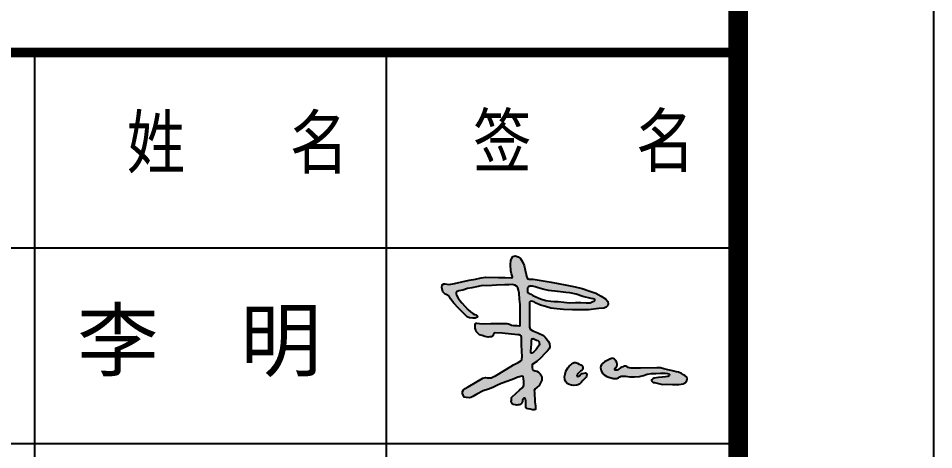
# Model space of a CAD drawing. Extents: x 8844666 to 9156203, y 1662182 to 2655606.
# Drawn here: x 9149177 to 9156203, y 2304018 to 2307327 of the extents above; entities that cross this region are included whole.
import ezdxf

# ---------------------------------------------------------------- set-up
doc = ezdxf.new("R2010")
doc.units = 0
doc.header["$LTSCALE"] = 1000
doc.header["$MEASUREMENT"] = 0
doc.layers.get('0').update_dxf_attribs({"linetype": 'CONTINUOUS'})
for name, color, linetype in [('PP-PM-TK', 7, 'CONTINUOUS'), ('PUB_TEXT', 7, 'CONTINUOUS'), ('PUB_TITLE', 4, 'CONTINUOUS'), ('签名', 255, 'CONTINUOUS')]:
    doc.layers.add(name, color=color, linetype=linetype)
doc.styles.add('-黑体', font='')
doc.styles.add('TQ', font='txt.shx', dxfattribs={"width": 0.8, "bigfont": 'hztxt.shx'})
doc.styles.get('-黑体').set_extended_font_data('SimSun')

# ---------------------------------------------------------------- blocks, each defined once
blk = doc.blocks.new('A1-TK')
h = blk.add_hatch(color=7)
h.paths.add_polyline_path([(9150683, 1819194.2), (9150681.9, 1819200.2), (9150682.8, 1819203.6), (9150685.7, 1819206.2), (9150692.1, 1819207.7), (9150705.7, 1819204), (9150716.2, 1819198.3), (9150739.1, 1819187.9), (9150763.5, 1819180.1), (9150791.6, 1819171.8), (9150822.3, 1819169.2), (9150855.5, 1819165.5), (9150902.8, 1819163), (9150945.4, 1819163.5), (9150984.4, 1819164), (9151036.4, 1819170.5), (9151063.1, 1819173), (9151075.1, 1819177.9), (9151083.3, 1819185.7), (9151085.3, 1819194.4), (9151082.9, 1819205.9), (9151070.9, 1819219.8), (9151049.6, 1819234.2), (9151021, 1819248.2), (9150985.9, 1819260.4), (9150950.9, 1819272.1), (9150915.8, 1819280.9), (9150865.4, 1819292), (9150793.4, 1819304.9), (9150701.8, 1819320.7), (9150687.6, 1819321.2), (9150678.1, 1819319.8), (9150672.6, 1819321.5), (9150669.7, 1819327.6), (9150666.9, 1819336.3), (9150664.8, 1819344.5), (9150660.3, 1819365.8), (9150654.5, 1819390.5), (9150646.7, 1819409.8), (9150636.4, 1819425.4), (9150624.5, 1819434.4), (9150609.7, 1819440.2), (9150596.2, 1819435.6), (9150586.3, 1819418), (9150585.1, 1819394.6), (9150586.4, 1819363.9), (9150589.6, 1819347.1), (9150595.8, 1819332.8), (9150592.4, 1819328.1), (9150558.2, 1819329), (9150524, 1819329.5), (9150458.2, 1819330.4), (9150435.1, 1819327.1), (9150405.1, 1819321.1), (9150373.2, 1819315.6), (9150335.3, 1819306.4), (9150299.2, 1819299), (9150270.6, 1819293.9), (9150250.7, 1819296.7), (9150244.7, 1819296.7), (9150235.9, 1819291.6), (9150233.1, 1819277.7), (9150238.7, 1819255.9), (9150250.7, 1819244.3), (9150264.6, 1819238.3), (9150271.5, 1819232.8), (9150278.5, 1819219.8), (9150295.6, 1819197.2), (9150316.4, 1819173.7), (9150351.2, 1819139.1), (9150363.3, 1819128.1), (9150375, 1819122.6), (9150391.8, 1819121.2), (9150405, 1819121.2), (9150416.3, 1819125.9), (9150416.1, 1819127.4), (9150415.9, 1819128.5), (9150415.1, 1819131.3), (9150413.3, 1819134.5), (9150409.1, 1819137.2), (9150400.5, 1819140.4), (9150392.9, 1819145), (9150380, 1819153.6), (9150366.6, 1819165.1), (9150352.7, 1819180.8), (9150336.1, 1819200.2), (9150325.9, 1819211.7), (9150315.9, 1819226.2), (9150309.4, 1819239), (9150306.6, 1819245.9), (9150306.6, 1819251.6), (9150308.8, 1819255), (9150320.8, 1819261.2), (9150340.5, 1819264.8), (9150365.5, 1819272.1), (9150387.3, 1819276.8), (9150420, 1819282.5), (9150441.4, 1819288.2), (9150464.3, 1819287.1), (9150489.3, 1819288.7), (9150513.7, 1819289.2), (9150556.3, 1819290.8), (9150577.1, 1819291.8), (9150592.7, 1819292.8), (9150606.7, 1819289.7), (9150616.1, 1819285.1), (9150621.8, 1819276.7), (9150626, 1819264.8), (9150629.1, 1819249.2), (9150631.7, 1819218.1), (9150633.8, 1819190.1), (9150634, 1819100.8), (9150633.7, 1819084.3), (9150630, 1819081.4), (9150619.3, 1819082.9), (9150601.1, 1819084), (9150590.6, 1819085.5), (9150579.4, 1819089.5), (9150574.7, 1819092.4), (9150566.6, 1819093.5), (9150522.9, 1819093.5), (9150484.5, 1819092.9), (9150449.2, 1819092.6), (9150426.7, 1819094.3), (9150412.8, 1819095.8), (9150407.3, 1819095.2), (9150404.4, 1819092.3), (9150404.1, 1819082.2), (9150404.4, 1819070.7), (9150407.3, 1819059.7), (9150409.9, 1819052.5), (9150418.3, 1819043.8), (9150427.2, 1819036.6), (9150439.7, 1819032), (9150454.1, 1819026.8), (9150471.4, 1819024.2), (9150480, 1819024.8), (9150487.2, 1819025.5), (9150491.2, 1819026.5), (9150494.3, 1819029.8), (9150496.4, 1819035.6), (9150497.8, 1819039.6), (9150499.7, 1819042.5), (9150507.1, 1819046.3), (9150541.7, 1819044.5), (9150621.9, 1819036.2), (9150629.2, 1819035.7), (9150634.6, 1819034.3), (9150639.3, 1819030.1), (9150640.6, 1819021.8), (9150641.1, 1818983.9), (9150643.9, 1818923.9), (9150643.7, 1818914.9), (9150642.9, 1818907.2), (9150638.7, 1818902.8), (9150623.9, 1818894.6), (9150599.7, 1818881.5), (9150563.9, 1818859.3), (9150508.7, 1818826.7), (9150496.3, 1818821.1), (9150485.8, 1818816.6), (9150476.2, 1818816.3), (9150465.6, 1818815.9), (9150456.9, 1818816.8), (9150451.1, 1818816.1), (9150444.2, 1818814), (9150368.6, 1818769.8), (9150352.7, 1818761.1), (9150344.2, 1818754.6), (9150340.1, 1818745.6), (9150340.1, 1818735.6), (9150344.2, 1818723.6), (9150347.3, 1818717.6), (9150360.1, 1818714.6), (9150375.6, 1818714), (9150382, 1818715.1), (9150392.6, 1818719.6), (9150412.4, 1818732.5), (9150444.7, 1818749.3), (9150471.9, 1818758.3), (9150495.3, 1818766.5), (9150515.4, 1818776.8), (9150536.8, 1818786.2), (9150571.8, 1818799.3), (9150603.1, 1818810), (9150622.4, 1818819), (9150631.4, 1818821.1), (9150643.3, 1818824.4), (9150650.3, 1818822.3), (9150651.6, 1818812), (9150653.6, 1818796.4), (9150652.4, 1818782.5), (9150651.1, 1818773.4), (9150644.6, 1818764.8), (9150631.8, 1818752.1), (9150612.1, 1818736.1), (9150593.1, 1818719.2), (9150590.5, 1818714.7), (9150589.6, 1818703.5), (9150588.3, 1818694.6), (9150593.5, 1818684.5), (9150601.1, 1818679.5), (9150610.2, 1818677.7), (9150618, 1818676.5), (9150624.8, 1818677.4), (9150630.8, 1818678.1), (9150637, 1818680.4), (9150640.6, 1818684.7), (9150643.6, 1818687.9), (9150645.9, 1818694.6), (9150645.9, 1818698.5), (9150646.6, 1818702.8), (9150647.9, 1818706.7), (9150651.8, 1818710.1), (9150653.7, 1818711.2), (9150656.9, 1818712.2), (9150660.5, 1818710.3), (9150661.7, 1818705.5), (9150663, 1818696.4), (9150663.2, 1818685.8), (9150663.5, 1818671.2), (9150663.5, 1818664.7), (9150667.1, 1818659.5), (9150676.2, 1818656.9), (9150686.3, 1818655.6), (9150697.3, 1818652.4), (9150706.1, 1818651.4), (9150712.8, 1818654.5), (9150712.8, 1818670.2), (9150709.5, 1818692.5), (9150707.2, 1818741.2), (9150706.9, 1818750.4), (9150712, 1818758.8), (9150720, 1818767.2), (9150731, 1818776.7), (9150740.5, 1818794.3), (9150745.3, 1818804.5), (9150746, 1818816.9), (9150743.1, 1818826.8), (9150736.9, 1818836.3), (9150727.9, 1818844.5), (9150719.5, 1818849.9), (9150710.8, 1818851.7), (9150700.7, 1818854.9), (9150697.8, 1818858.9), (9150696.7, 1818869), (9150695.8, 1818878), (9150695.4, 1818884), (9150719.4, 1818898.6), (9150740.4, 1818917.3), (9150760.4, 1818940.5), (9150775.1, 1818954.4), (9150782.4, 1818965), (9150785.7, 1818974.9), (9150785, 1818990.7), (9150778.4, 1819003.5), (9150769.2, 1819015.5), (9150760.5, 1819025.8), (9150753.9, 1819032.7), (9150725.3, 1819045.5), (9150699, 1819056.6), (9150686.3, 1819064), (9150682.8, 1819075), (9150681.6, 1819088.5), (9150683, 1819139.4)])
h.paths.add_polyline_path([(9150700.1, 1819236.7), (9150688.6, 1819243.1), (9150680.9, 1819247), (9150675.4, 1819250.9), (9150672.6, 1819255.7), (9150672.2, 1819262.6), (9150671.9, 1819276.3), (9150673.4, 1819278), (9150674.7, 1819280.1), (9150677.2, 1819282.2), (9150681.3, 1819283.5), (9150685.1, 1819284.3), (9150691.9, 1819284.6), (9150697.2, 1819284.5), (9150703.6, 1819283.5), (9150710.6, 1819281.3), (9150727.2, 1819276.2), (9150749.9, 1819269.7), (9150779.5, 1819263.3), (9150827.7, 1819257.1), (9150868.3, 1819253), (9150888, 1819249.9), (9150921.3, 1819243.1), (9150955.6, 1819232.2), (9150998, 1819221.4), (9151008.2, 1819219.6), (9151013.5, 1819217.9), (9151016.1, 1819216.3), (9151016.7, 1819213.7), (9151016.9, 1819211.4), (9151013.9, 1819207.6), (9151006.4, 1819205.4), (9150992, 1819200), (9150972.2, 1819199.8), (9150944.2, 1819200.4), (9150917.3, 1819200.4), (9150886.9, 1819199.8), (9150828.9, 1819206.2), (9150808.5, 1819206.2), (9150791, 1819207.4), (9150765.3, 1819212.1), (9150737.8, 1819219.1)], flags=16)
h.paths.add_polyline_path([(9150697.3, 1819016.1), (9150700.5, 1819016.7), (9150705.1, 1819016.1), (9150718.7, 1819008.5), (9150724.2, 1819006.2), (9150727.9, 1819003.2), (9150730.9, 1818999.6), (9150732.2, 1818995), (9150732.9, 1818987.9), (9150731.3, 1818982.9), (9150728.4, 1818977.7), (9150723.1, 1818970.8), (9150715.8, 1818961.2), (9150708.7, 1818954.1), (9150702.3, 1818947.7), (9150698.4, 1818942.9), (9150695.7, 1818941.3), (9150692.6, 1818941.4), (9150691.2, 1818942.3), (9150689.8, 1818944.9), (9150689.7, 1818950.4), (9150691.2, 1818973.4), (9150691.8, 1818987), (9150692.4, 1818993.1), (9150693.1, 1818997.4), (9150693.1, 1819006.6), (9150693.7, 1819013), (9150694.7, 1819015.3)], flags=16)
h = blk.add_hatch(color=7)
h.paths.add_polyline_path([(9150964.7, 1818813.1), (9150971.9, 1818818.5), (9150974.4, 1818824.2), (9150976, 1818831.1), (9150975.5, 1818835.5), (9150972.4, 1818839.1), (9150968.3, 1818840.8), (9150961.3, 1818840.1), (9150954.1, 1818838.3), (9150947.7, 1818837.3), (9150943.3, 1818832.6), (9150939.2, 1818827.2), (9150933.8, 1818824.4), (9150929.2, 1818823.4), (9150926.1, 1818824.9), (9150925.1, 1818828.8), (9150927.1, 1818833.4), (9150931, 1818838.5), (9150943.9, 1818849.2), (9150950.8, 1818853), (9150955.2, 1818859.6), (9150955, 1818868.1), (9150954, 1818873.6), (9150952.2, 1818877.2), (9150945.1, 1818882.3), (9150936.7, 1818886.4), (9150927.2, 1818890.5), (9150919.3, 1818893.7), (9150910.1, 1818893.7), (9150904.2, 1818891), (9150898.8, 1818886.9), (9150893.4, 1818882), (9150885.7, 1818875.6), (9150878.5, 1818866.3), (9150869, 1818849.4), (9150864.1, 1818834.1), (9150861, 1818820.8), (9150862.6, 1818807.7), (9150868.8, 1818795.3), (9150874.9, 1818787.6), (9150884.4, 1818781.5), (9150897.8, 1818778.6), (9150909.4, 1818777.1), (9150924.5, 1818778.9), (9150937.4, 1818783.3), (9150945.9, 1818791.5), (9150954.4, 1818803)])
h.paths.add_polyline_path([(9151445.5, 1818844), (9151432.4, 1818846.6), (9151420.3, 1818849.5), (9151406.8, 1818853.9), (9151389.3, 1818856.4), (9151368.8, 1818861.6), (9151352.7, 1818866.3), (9151342.9, 1818867.8), (9151333.3, 1818867.8), (9151251, 1818865.8), (9151236.3, 1818865.8), (9151219.9, 1818864.8), (9151202.4, 1818864.5), (9151191.9, 1818866.8), (9151186.7, 1818868.9), (9151182.3, 1818872.7), (9151175.7, 1818875.8), (9151165.6, 1818876.1), (9151161, 1818872.5), (9151154.3, 1818869.7), (9151147.1, 1818866.8), (9151141.4, 1818862), (9151135.6, 1818856.9), (9151130, 1818855.1), (9151125.8, 1818855.6), (9151120.9, 1818855.5), (9151118.3, 1818858.8), (9151118.1, 1818862.3), (9151120.1, 1818865.1), (9151123.7, 1818867.3), (9151126.2, 1818869.6), (9151129.8, 1818875.7), (9151130.3, 1818881.8), (9151130, 1818886.3), (9151129.2, 1818893), (9151127.1, 1818897.5), (9151123.9, 1818902.7), (9151121.6, 1818907), (9151117.6, 1818911), (9151113.9, 1818913.4), (9151109.7, 1818914.9), (9151103.9, 1818915.8), (9151101.6, 1818915), (9151099.3, 1818913.8), (9151096.5, 1818912.9), (9151079, 1818904.9), (9151065.8, 1818898.3), (9151056.3, 1818889.5), (9151050.8, 1818883.3), (9151047.5, 1818875.7), (9151046.1, 1818866.5), (9151048.6, 1818853), (9151056, 1818838.1), (9151064, 1818831.5), (9151077.5, 1818822.7), (9151093.6, 1818816.9), (9151112.6, 1818811.8), (9151128, 1818812.5), (9151138.2, 1818816.5), (9151145.1, 1818821.6), (9151151.7, 1818824.9), (9151157.6, 1818824.9), (9151175.5, 1818824.2), (9151195, 1818820.5), (9151219.2, 1818820.1), (9151244.6, 1818821.9), (9151265.1, 1818828.2), (9151284.3, 1818834.7), (9151306, 1818837.6), (9151328.7, 1818838.8), (9151352.1, 1818839.3), (9151376.7, 1818839.7), (9151387.9, 1818838.3), (9151395.2, 1818836), (9151398.1, 1818833.1), (9151396.6, 1818826.2), (9151389.3, 1818823.2), (9151377.5, 1818821.7), (9151361.7, 1818819.5), (9151342.8, 1818817.3), (9151320.6, 1818813.8), (9151314.6, 1818811.7), (9151310.9, 1818809.7), (9151306.5, 1818805.9), (9151306.9, 1818801.8), (9151308.3, 1818798.8), (9151311.5, 1818795.1), (9151315.5, 1818792.4), (9151321.5, 1818791.8), (9151356.5, 1818783.2), (9151363.7, 1818782.3), (9151383.1, 1818782.7), (9151414.1, 1818781.6), (9151447, 1818781.6), (9151467.8, 1818785.3), (9151480.3, 1818792.2), (9151487.6, 1818802), (9151488.3, 1818810.8), (9151486.5, 1818818.5), (9151477.7, 1818827.6), (9151470, 1818832), (9151459.8, 1818837.8)])
for points in [[(9150416.3, 1819125.9), (9150405, 1819121.2), (9150391.8, 1819121.2), (9150375, 1819122.6), (9150363.3, 1819128.1), (9150351.2, 1819139.1), (9150316.4, 1819173.7), (9150295.6, 1819197.2), (9150278.5, 1819219.8), (9150271.5, 1819232.8), (9150264.6, 1819238.3), (9150250.7, 1819244.3), (9150238.7, 1819255.9), (9150233.1, 1819277.7), (9150235.9, 1819291.6), (9150244.7, 1819296.7), (9150250.7, 1819296.7), (9150270.6, 1819293.9), (9150299.2, 1819299), (9150335.3, 1819306.4), (9150373.2, 1819315.6), (9150405.1, 1819321.1), (9150435.1, 1819327.1), (9150458.2, 1819330.4), (9150524, 1819329.5), (9150558.2, 1819329), (9150592.4, 1819328.1), (9150595.8, 1819332.8), (9150589.6, 1819347.1), (9150586.4, 1819363.9), (9150585.1, 1819394.6), (9150586.3, 1819418), (9150596.2, 1819435.6), (9150609.7, 1819440.2), (9150624.5, 1819434.4), (9150636.4, 1819425.4), (9150646.7, 1819409.8), (9150654.5, 1819390.5), (9150660.3, 1819365.8), (9150664.8, 1819344.5), (9150666.9, 1819336.3), (9150669.7, 1819327.6), (9150672.6, 1819321.5), (9150678.1, 1819319.8), (9150687.6, 1819321.2), (9150701.8, 1819320.7), (9150793.4, 1819304.9), (9150865.4, 1819292), (9150915.8, 1819280.9), (9150950.9, 1819272.1), (9150985.9, 1819260.4), (9151021, 1819248.2), (9151049.6, 1819234.2), (9151070.9, 1819219.8), (9151082.9, 1819205.9), (9151085.3, 1819194.4), (9151083.3, 1819185.7), (9151075.1, 1819177.9), (9151063.1, 1819173), (9151036.4, 1819170.5), (9150984.4, 1819164), (9150945.4, 1819163.5), (9150902.8, 1819163), (9150855.5, 1819165.5), (9150822.3, 1819169.2), (9150791.6, 1819171.8), (9150763.5, 1819180.1), (9150739.1, 1819187.9), (9150716.2, 1819198.3), (9150705.7, 1819204), (9150692.1, 1819207.7), (9150685.7, 1819206.2), (9150682.8, 1819203.6), (9150681.9, 1819200.2), (9150683, 1819194.2), (9150683, 1819139.4), (9150681.6, 1819088.5), (9150682.8, 1819075), (9150686.3, 1819064), (9150699, 1819056.6), (9150725.3, 1819045.5), (9150753.9, 1819032.7), (9150760.5, 1819025.8), (9150769.2, 1819015.5), (9150778.4, 1819003.5), (9150785, 1818990.7), (9150785.7, 1818974.9), (9150782.4, 1818965), (9150775.1, 1818954.4), (9150760.4, 1818940.5), (9150740.4, 1818917.3), (9150719.4, 1818898.6), (9150695.4, 1818884), (9150695.8, 1818878), (9150696.7, 1818869), (9150697.8, 1818858.9), (9150700.7, 1818854.9), (9150710.8, 1818851.7), (9150719.5, 1818849.9), (9150727.9, 1818844.5), (9150736.9, 1818836.3), (9150743.1, 1818826.8), (9150746, 1818816.9), (9150745.3, 1818804.5), (9150740.5, 1818794.3), (9150731, 1818776.7), (9150720, 1818767.2), (9150712, 1818758.8), (9150706.9, 1818750.4), (9150707.2, 1818741.2), (9150709.5, 1818692.5), (9150712.8, 1818670.2), (9150712.8, 1818654.5), (9150706.1, 1818651.4), (9150697.3, 1818652.4), (9150686.3, 1818655.6), (9150676.2, 1818656.9), (9150667.1, 1818659.5), (9150663.5, 1818664.7), (9150663.5, 1818671.2), (9150663.2, 1818685.8), (9150663, 1818696.4), (9150661.7, 1818705.5), (9150660.5, 1818710.3), (9150656.9, 1818712.2), (9150653.7, 1818711.2), (9150651.8, 1818710.1), (9150647.9, 1818706.7), (9150646.6, 1818702.8), (9150645.9, 1818698.5), (9150645.9, 1818694.6), (9150643.6, 1818687.9), (9150640.6, 1818684.7), (9150637, 1818680.4), (9150630.8, 1818678.1), (9150624.8, 1818677.4), (9150618, 1818676.5), (9150610.2, 1818677.7), (9150601.1, 1818679.5), (9150593.5, 1818684.5), (9150588.3, 1818694.6), (9150589.6, 1818703.5), (9150590.5, 1818714.7), (9150593.1, 1818719.2), (9150612.1, 1818736.1), (9150631.8, 1818752.1), (9150644.6, 1818764.8), (9150651.1, 1818773.4), (9150652.4, 1818782.5), (9150653.6, 1818796.4), (9150651.6, 1818812), (9150650.3, 1818822.3), (9150643.3, 1818824.4), (9150631.4, 1818821.1), (9150622.4, 1818819), (9150603.1, 1818810), (9150571.8, 1818799.3), (9150536.8, 1818786.2), (9150515.4, 1818776.8), (9150495.3, 1818766.5), (9150471.9, 1818758.3), (9150444.7, 1818749.3), (9150412.4, 1818732.5), (9150392.6, 1818719.6), (9150382, 1818715.1), (9150375.6, 1818714), (9150360.1, 1818714.6), (9150347.3, 1818717.6), (9150344.2, 1818723.6), (9150340.1, 1818735.6), (9150340.1, 1818745.6), (9150344.2, 1818754.6), (9150352.7, 1818761.1), (9150368.6, 1818769.8), (9150444.2, 1818814), (9150451.1, 1818816.1), (9150456.9, 1818816.8), (9150465.6, 1818815.9), (9150476.2, 1818816.3), (9150485.8, 1818816.6), (9150496.3, 1818821.1), (9150508.7, 1818826.7), (9150563.9, 1818859.3), (9150599.7, 1818881.5), (9150623.9, 1818894.6), (9150638.7, 1818902.8), (9150642.9, 1818907.2), (9150643.7, 1818914.9), (9150643.9, 1818923.9), (9150641.1, 1818983.9), (9150640.6, 1819021.8), (9150639.3, 1819030.1), (9150634.6, 1819034.3), (9150629.2, 1819035.7), (9150621.9, 1819036.2), (9150541.7, 1819044.5), (9150507.1, 1819046.3), (9150499.7, 1819042.5), (9150497.8, 1819039.6), (9150496.4, 1819035.6), (9150494.3, 1819029.8), (9150491.2, 1819026.5), (9150487.2, 1819025.5), (9150480, 1819024.8), (9150471.4, 1819024.2), (9150454.1, 1819026.8), (9150439.7, 1819032), (9150427.2, 1819036.6), (9150418.3, 1819043.8), (9150409.9, 1819052.5), (9150407.3, 1819059.7), (9150404.4, 1819070.7), (9150404.1, 1819082.2), (9150404.4, 1819092.3), (9150407.3, 1819095.2), (9150412.8, 1819095.8), (9150426.7, 1819094.3), (9150449.2, 1819092.6), (9150484.5, 1819092.9), (9150522.9, 1819093.5), (9150566.6, 1819093.5), (9150574.7, 1819092.4), (9150579.4, 1819089.5), (9150590.6, 1819085.5), (9150601.1, 1819084), (9150619.3, 1819082.9), (9150630, 1819081.4), (9150633.7, 1819084.3), (9150634, 1819100.8), (9150633.8, 1819190.1), (9150631.7, 1819218.1), (9150629.1, 1819249.2), (9150626, 1819264.8), (9150621.8, 1819276.7), (9150616.1, 1819285.1), (9150606.7, 1819289.7), (9150592.7, 1819292.8), (9150577.1, 1819291.8), (9150556.3, 1819290.8), (9150513.7, 1819289.2), (9150489.3, 1819288.7), (9150464.3, 1819287.1), (9150441.4, 1819288.2), (9150420, 1819282.5), (9150387.3, 1819276.8), (9150365.5, 1819272.1), (9150340.5, 1819264.8), (9150320.8, 1819261.2), (9150308.8, 1819255), (9150306.6, 1819251.6), (9150306.6, 1819245.9), (9150309.4, 1819239), (9150315.9, 1819226.2), (9150325.9, 1819211.7), (9150336.1, 1819200.2), (9150352.7, 1819180.8), (9150366.6, 1819165.1), (9150380, 1819153.6), (9150392.9, 1819145), (9150400.5, 1819140.4), (9150409.1, 1819137.2), (9150413.3, 1819134.5), (9150415.1, 1819131.3), (9150415.9, 1819128.5), (9150416.1, 1819127.4)], [(9150671.9, 1819276.3), (9150672.2, 1819262.6), (9150672.6, 1819255.7), (9150675.4, 1819250.9), (9150680.9, 1819247), (9150688.6, 1819243.1), (9150700.1, 1819236.7), (9150737.8, 1819219.1), (9150765.3, 1819212.1), (9150791, 1819207.4), (9150808.5, 1819206.2), (9150828.9, 1819206.2), (9150886.9, 1819199.8), (9150917.3, 1819200.4), (9150944.2, 1819200.4), (9150972.2, 1819199.8), (9150992, 1819200), (9151006.4, 1819205.4), (9151013.9, 1819207.6), (9151016.9, 1819211.4), (9151016.7, 1819213.7), (9151016.1, 1819216.3), (9151013.5, 1819217.9), (9151008.2, 1819219.6), (9150998, 1819221.4), (9150955.6, 1819232.2), (9150921.3, 1819243.1), (9150888, 1819249.9), (9150868.3, 1819253), (9150827.7, 1819257.1), (9150779.5, 1819263.3), (9150749.9, 1819269.7), (9150727.2, 1819276.2), (9150710.6, 1819281.3), (9150703.6, 1819283.5), (9150697.2, 1819284.5), (9150691.9, 1819284.6), (9150685.1, 1819284.3), (9150681.3, 1819283.5), (9150677.2, 1819282.2), (9150674.7, 1819280.1), (9150673.4, 1819278)], [(9150693.1, 1818997.4), (9150693.1, 1819006.6), (9150693.7, 1819013), (9150694.7, 1819015.3), (9150697.3, 1819016.1), (9150700.5, 1819016.7), (9150705.1, 1819016.1), (9150718.7, 1819008.5), (9150724.2, 1819006.2), (9150727.9, 1819003.2), (9150730.9, 1818999.6), (9150732.2, 1818995), (9150732.9, 1818987.9), (9150731.3, 1818982.9), (9150728.4, 1818977.7), (9150723.1, 1818970.8), (9150715.8, 1818961.2), (9150708.7, 1818954.1), (9150702.3, 1818947.7), (9150698.4, 1818942.9), (9150695.7, 1818941.3), (9150692.6, 1818941.4), (9150691.2, 1818942.3), (9150689.8, 1818944.9), (9150689.7, 1818950.4), (9150691.2, 1818973.4), (9150691.8, 1818987), (9150692.4, 1818993.1)], [(9151096.5, 1818912.9), (9151079, 1818904.9), (9151065.8, 1818898.3), (9151056.3, 1818889.5), (9151050.8, 1818883.3), (9151047.5, 1818875.7), (9151046.1, 1818866.5), (9151048.6, 1818853), (9151056, 1818838.1), (9151064, 1818831.5), (9151077.5, 1818822.7), (9151093.6, 1818816.9), (9151112.6, 1818811.8), (9151128, 1818812.5), (9151138.2, 1818816.5), (9151145.1, 1818821.6), (9151151.7, 1818824.9), (9151157.6, 1818824.9), (9151175.5, 1818824.2), (9151195, 1818820.5), (9151219.2, 1818820.1), (9151244.6, 1818821.9), (9151265.1, 1818828.2), (9151284.3, 1818834.7), (9151306, 1818837.6), (9151328.7, 1818838.8), (9151352.1, 1818839.3), (9151376.7, 1818839.7), (9151387.9, 1818838.3), (9151395.2, 1818836), (9151398.1, 1818833.1), (9151396.6, 1818826.2), (9151389.3, 1818823.2), (9151377.5, 1818821.7), (9151361.7, 1818819.5), (9151342.8, 1818817.3), (9151320.6, 1818813.8), (9151314.6, 1818811.7), (9151310.9, 1818809.7), (9151306.5, 1818805.9), (9151306.9, 1818801.8), (9151308.3, 1818798.8), (9151311.5, 1818795.1), (9151315.5, 1818792.4), (9151321.5, 1818791.8), (9151356.5, 1818783.2), (9151363.7, 1818782.3), (9151383.1, 1818782.7), (9151414.1, 1818781.6), (9151447, 1818781.6), (9151467.8, 1818785.3), (9151480.3, 1818792.2), (9151487.6, 1818802), (9151488.3, 1818810.8), (9151486.5, 1818818.5), (9151477.7, 1818827.6), (9151470, 1818832), (9151459.8, 1818837.8), (9151445.5, 1818844), (9151432.4, 1818846.6), (9151420.3, 1818849.5), (9151406.8, 1818853.9), (9151389.3, 1818856.4), (9151368.8, 1818861.6), (9151352.7, 1818866.3), (9151342.9, 1818867.8), (9151333.3, 1818867.8), (9151251, 1818865.8), (9151236.3, 1818865.8), (9151219.9, 1818864.8), (9151202.4, 1818864.5), (9151191.9, 1818866.8), (9151186.7, 1818868.9), (9151182.3, 1818872.7), (9151175.7, 1818875.8), (9151165.6, 1818876.1), (9151161, 1818872.5), (9151154.3, 1818869.7), (9151147.1, 1818866.8), (9151141.4, 1818862), (9151135.6, 1818856.9), (9151130, 1818855.1), (9151125.8, 1818855.6), (9151120.9, 1818855.5), (9151118.3, 1818858.8), (9151118.1, 1818862.3), (9151120.1, 1818865.1), (9151123.7, 1818867.3), (9151126.2, 1818869.6), (9151129.8, 1818875.7), (9151130.3, 1818881.8), (9151130, 1818886.3), (9151129.2, 1818893), (9151127.1, 1818897.5), (9151123.9, 1818902.7), (9151121.6, 1818907), (9151117.6, 1818911), (9151113.9, 1818913.4), (9151109.7, 1818914.9), (9151103.9, 1818915.8), (9151101.6, 1818915), (9151099.3, 1818913.8)], [(9150904.2, 1818891), (9150910.1, 1818893.7), (9150919.3, 1818893.7), (9150927.2, 1818890.5), (9150936.7, 1818886.4), (9150945.1, 1818882.3), (9150952.2, 1818877.2), (9150954, 1818873.6), (9150955, 1818868.1), (9150955.2, 1818859.6), (9150950.8, 1818853), (9150943.9, 1818849.2), (9150931, 1818838.5), (9150927.1, 1818833.4), (9150925.1, 1818828.8), (9150926.1, 1818824.9), (9150929.2, 1818823.4), (9150933.8, 1818824.4), (9150939.2, 1818827.2), (9150943.3, 1818832.6), (9150947.7, 1818837.3), (9150954.1, 1818838.3), (9150961.3, 1818840.1), (9150968.3, 1818840.8), (9150972.4, 1818839.1), (9150975.5, 1818835.5), (9150976, 1818831.1), (9150974.4, 1818824.2), (9150971.9, 1818818.5), (9150964.7, 1818813.1), (9150954.4, 1818803), (9150945.9, 1818791.5), (9150937.4, 1818783.3), (9150924.5, 1818778.9), (9150909.4, 1818777.1), (9150897.8, 1818778.6), (9150884.4, 1818781.5), (9150874.9, 1818787.6), (9150868.8, 1818795.3), (9150862.6, 1818807.7), (9150861, 1818820.8), (9150864.1, 1818834.1), (9150869, 1818849.4), (9150878.5, 1818866.3), (9150885.7, 1818875.6), (9150893.4, 1818882), (9150898.8, 1818886.9)]]:
    blk.add_lwpolyline(points, close=True)
at = {"layer": 'PP-PM-TK', "color": 4}
for p, q in [((9148150.3, 1813479.9), (9148150.3, 1820479.9)), ((9149950.4, 1813479.9), (9149950.4, 1820479.9)), ((9146250.4, 1819479.9), (9151750.4, 1819479.9)), ((9146250.4, 1818479.9), (9151750.4, 1818479.9))]:
    blk.add_line(p, q, dxfattribs=at)
at = {"layer": 'PP-PM-TK', "color": 4, "const_width": 70}
blk.add_lwpolyline([(9146250.4, 1854615.8), (9151750.4, 1854615.8), (9151750.4, 1797215.8), (9146250.4, 1797215.8)], close=True, dxfattribs=at)
at = {"layer": 'PP-PM-TK', "color": 4, "const_width": 50}
blk.add_lwpolyline([(9146250.4, 1820479.9), (9151750.4, 1820479.9)], dxfattribs=at)
at = {"layer": 'PUB_TEXT', "color": 2, "style": 'TQ'}
for s, p in [('姓  名', (9148620.8, 1819860.2)), ('签  名', (9150392.9, 1819868.4))]:
    blk.add_text(s, height=300, dxfattribs=at).set_placement(p)
at = {"layer": '签名', "linetype": 'Continuous', "style": '-黑体'}
blk.add_text('李  明', height=306, dxfattribs=at).set_placement((9148367.7, 1818855.4))

msp = doc.modelspace()

# ---------------------------------------------------------------- linework, layer by layer
at = {"layer": 'PUB_TITLE'}
msp.add_lwpolyline([(8903902.8, 2270668.9), (9156202.8, 2270668.9), (9156202.8, 2359768.9), (8903902.8, 2359768.9)], close=True, dxfattribs=at)
at = {"layer": 'PUB_TITLE', "const_width": 150}
msp.add_lwpolyline([(8907652.8, 2272168.9), (9154702.8, 2272168.9), (9154702.8, 2358268.9), (8907652.8, 2358268.9)], close=True, dxfattribs=at)

# ---------------------------------------------------------------- block references
at = {"xscale": 1.5, "yscale": 1.5, "zscale": 1.5}
msp.add_blockref('A1-TK', (-4572922.9, -423654.8), dxfattribs=at)

doc.saveas('drawing.dxf')
